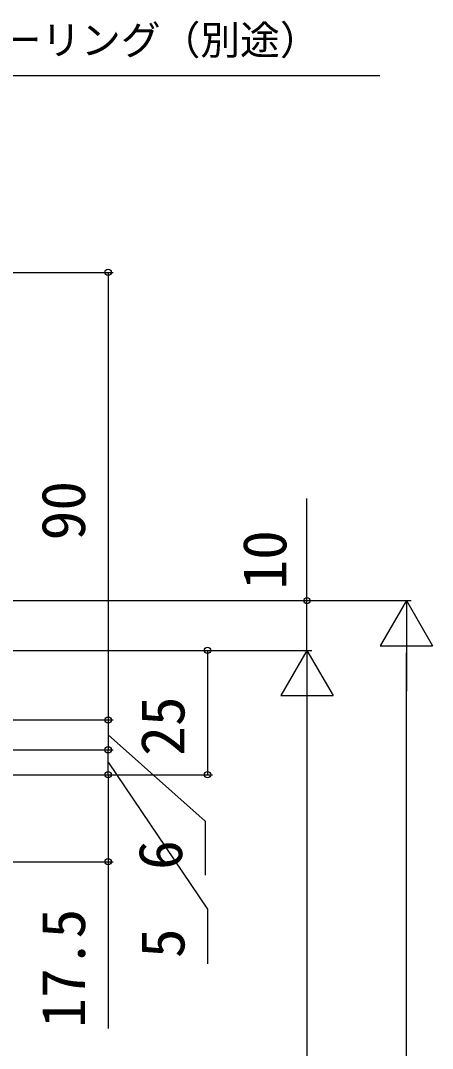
# Model space of a CAD drawing. Units: millimetres, scale not verified. Extents: x -525 to 525, y -783 to 779.
# Drawn here: x 4.9 to 87.7, y 321.4 to 528 of the extents above; entities that cross this region are included whole.
import ezdxf
from ezdxf.enums import TextEntityAlignment as Align

# ---------------------------------------------------------------- set-up
doc = ezdxf.new("R2010")
doc.units = ezdxf.units.MM
doc.header["$LTSCALE"] = 4
doc.layers.add('0-6_YKK_D', color=6, linetype='Continuous')
doc.styles.add('ＭＳ ゴシック', font='')
doc.styles.get('ＭＳ ゴシック').set_extended_font_data('MS Gothic')

msp = doc.modelspace()

# ---------------------------------------------------------------- linework, layer by layer
at = {"layer": '0-6_YKK_D'}
for p, q in [((-8.004, 477.405), (23.497, 477.405)), ((22.497, 477.405), (22.497, 387.405)), ((-165.304, 411.405), (83.497, 411.405)), ((-165.004, 411.405), (63.497, 411.405)), ((82.497, 411.405), (77.247, 402.312)), ((82.497, 411.405), (87.747, 402.312)), ((82.497, 411.405), (82.497, 393.219)), ((-158.979, 401.405), (63.497, 401.405)), ((-158.979, 401.405), (63.497, 401.405)), ((-158.979, 401.405), (43.497, 401.405)), ((42.497, 401.405), (42.497, 376.405)), ((62.497, 401.405), (57.247, 392.311)), ((62.497, 401.405), (67.747, 392.311)), ((62.497, 401.405), (62.497, 383.218)), ((77.247, 402.312), (87.747, 402.312)), ((82.497, -32.252), (82.497, 400.905)), ((57.247, 392.311), (67.747, 392.311)), ((62.497, 390.905), (62.497, -32.252)), ((-8.004, 387.405), (23.497, 387.405)), ((-8.004, 387.405), (23.497, 387.405)), ((22.497, 387.405), (22.497, 381.406)), ((-29.005, 381.406), (23.497, 381.406)), ((-28.005, 381.406), (23.497, 381.406)), ((22.497, 376.405), (22.497, 381.406)), ((-157.504, 376.405), (43.497, 376.405)), ((-29.005, 376.405), (23.497, 376.405)), ((-29.005, 376.405), (23.497, 376.405)), ((-174.804, 358.905), (23.497, 358.905))]:
    msp.add_line(p, q, dxfattribs=at)
for points in [[(-38.304, 480.441), (-36.758, 482.469), (-10.456, 516.981), (77.139, 516.981)], [(62.497, 401.405), (62.497, 411.405), (62.497, 431.955)], [(22.497, 384.405), (42.027, 367.033), (42.027, 356.214)], [(22.497, 378.905), (42.497, 349.358), (42.497, 338.403)], [(22.497, 376.405), (22.497, 358.905), (22.497, 325.355)]]:
    msp.add_lwpolyline(points, dxfattribs=at)
for centre in [(22.497, 477.405), (62.497, 411.405), (42.497, 401.405), (22.497, 387.405), (22.497, 387.405), (22.497, 381.406), (22.497, 381.406), (22.497, 376.405), (22.497, 376.405), (42.497, 376.405), (22.497, 358.905)]:
    msp.add_circle(centre, 0.637, dxfattribs=at)

# ---------------------------------------------------------------- texts
at = {"layer": '0-6_YKK_D', "style": 'ＭＳ ゴシック'}
msp.add_text('シーリング（別途）', height=5.865, dxfattribs=at).set_placement((-6.952, 519.435), align=Align.BOTTOM_LEFT)
for s, p in [('90', (20.497, 423.508)), ('10', (60.997, 413.614)), ('25', (40.497, 380.178)), ('6', (40.027, 357.26)), ('17.5', (20.497, 325.514)), ('5', (40.497, 339.517))]:
    msp.add_text(s, height=8.798, rotation=90, dxfattribs=at).set_placement(p, align=Align.BOTTOM_LEFT)

doc.saveas('drawing.dxf')
